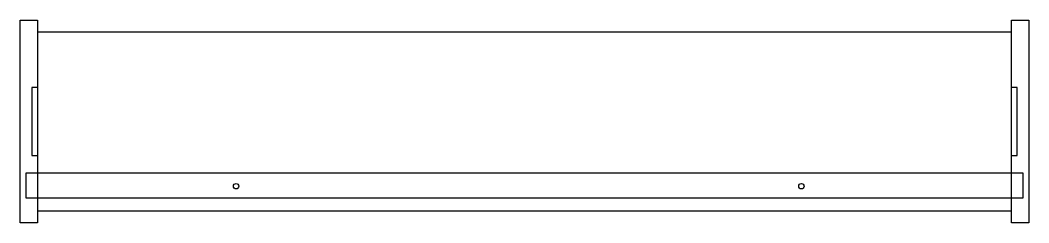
# Model space of a CAD drawing. Extents: x -0.3 to 29.3, y -0.3 to 5.6.
import ezdxf

# ---------------------------------------------------------------- set-up
doc = ezdxf.new("R2010")
doc.units = 0
for name, color, linetype in [('BLOCKDRILLPILOT', 6, 'CONTINUOUS'), ('DadoBack', 6, 'CONTINUOUS'), ('PartCut', 1, 'CONTINUOUS')]:
    doc.layers.add(name, color=color, linetype=linetype)

msp = doc.modelspace()

# ---------------------------------------------------------------- linework, layer by layer
at = {"layer": 'BLOCKDRILLPILOT'}
for centre in [(6, 0.725), (22.6, 0.725)]:
    msp.add_circle(centre, 0.0787, dxfattribs=at)
at = {"layer": 'DadoBack'}
for points in [[(-0.34, 5.6), (0.17, 5.6), (0.17, -0.35), (-0.34, -0.35)], [(28.77, 5.6), (29.28, 5.6), (29.28, -0.35), (28.77, -0.35)], [(29.105, 1.115), (29.105, 0.375), (-0.165, 0.375), (-0.165, 1.115)], [(29.105, 1.115), (29.105, 0.375), (-0.165, 0.375), (-0.165, 1.115)]]:
    msp.add_lwpolyline(points, close=True, dxfattribs=at)
at = {"layer": 'PartCut'}
msp.add_lwpolyline([(0.17, 1.625), (0.17, 0), (28.77, 0), (28.77, 1.625), (28.94, 1.625), (28.94, 3.625), (28.77, 3.625), (28.77, 5.25), (0.17, 5.25), (0.17, 3.625), (0, 3.625), (0, 1.625)], close=True, dxfattribs=at)

doc.saveas('drawing.dxf')
